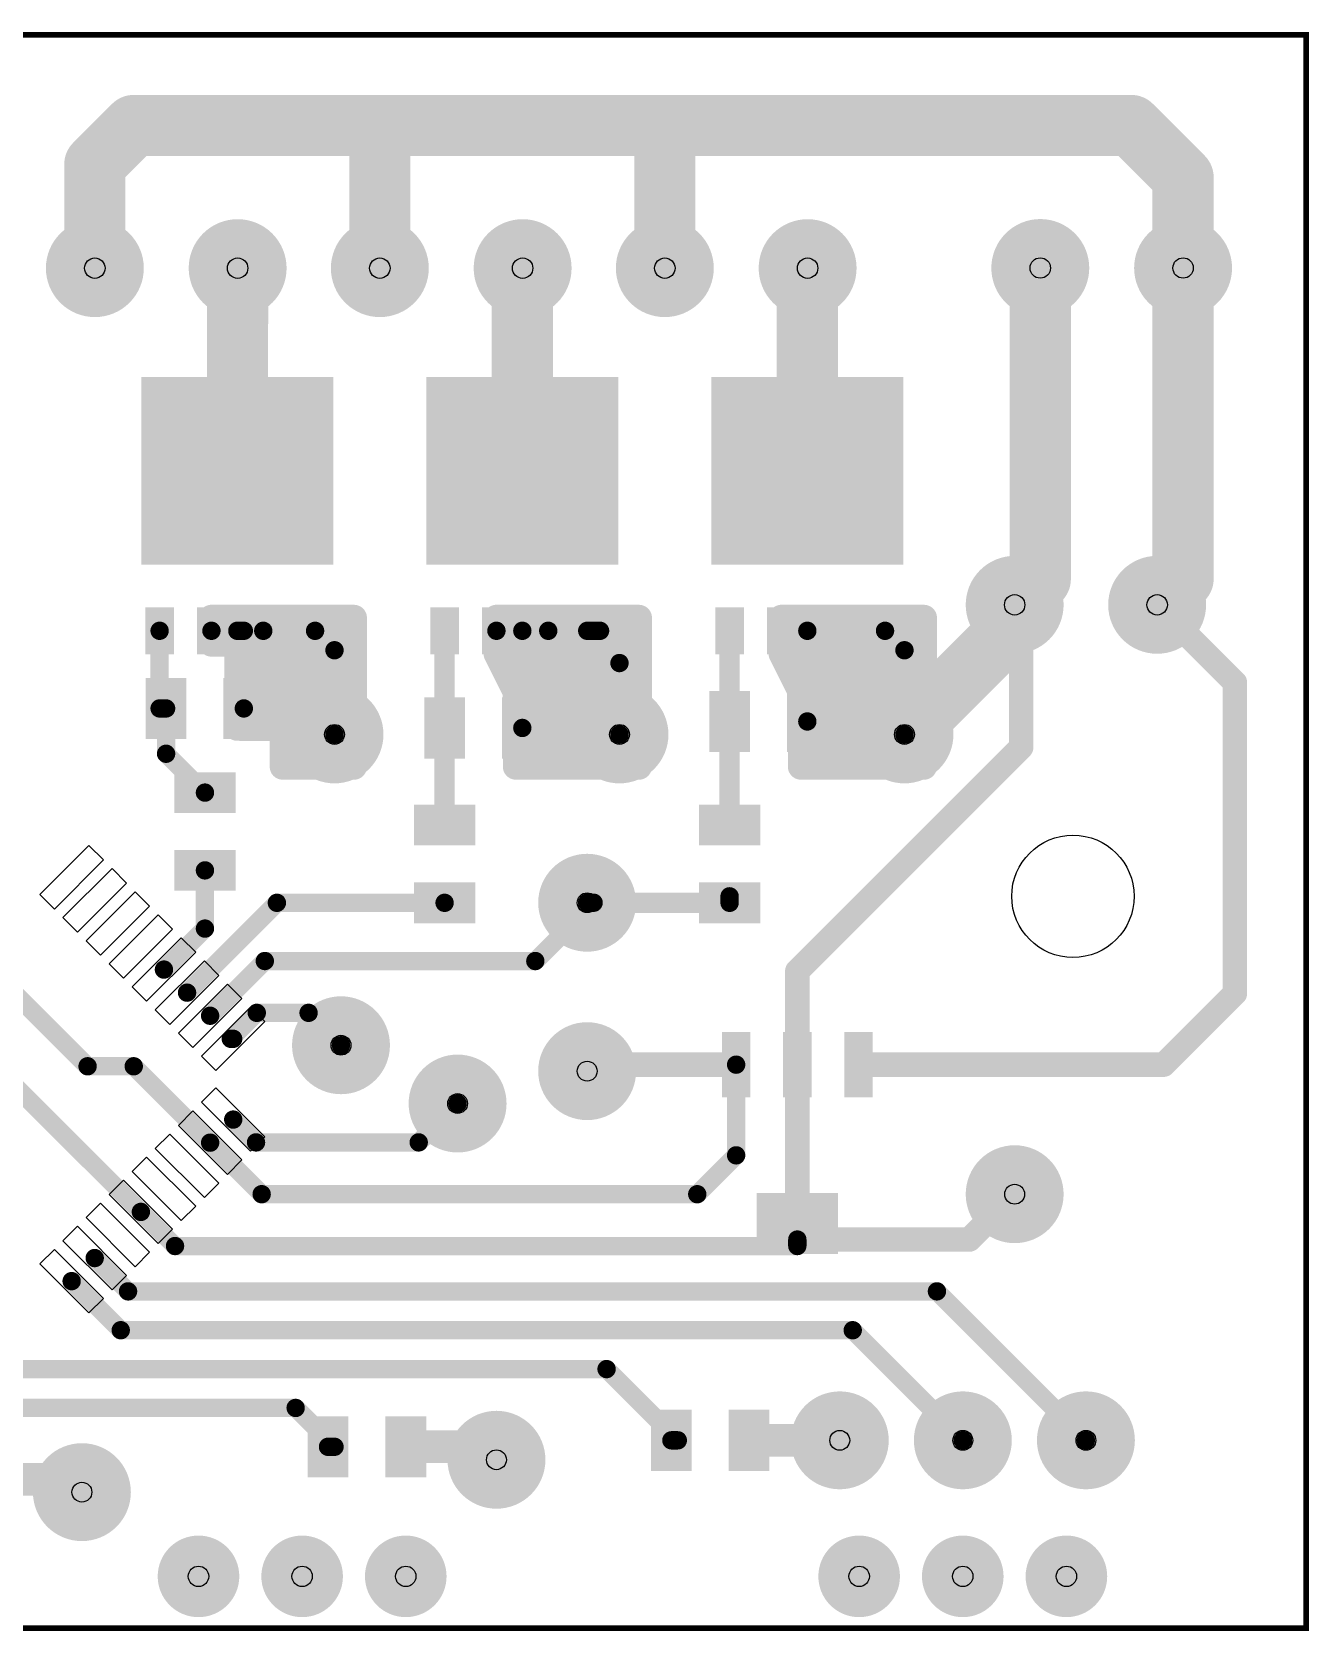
# Model space of a CAD drawing. Extents: x -0.1 to 49.3, y -0.1 to 39.1.
# Drawn here: x 17.99 to 49.29, y -0.07 to 39.13 of the extents above; entities that cross this region are included whole.
import ezdxf

# ---------------------------------------------------------------- set-up
doc = ezdxf.new("R2010")
doc.units = 0
for name, color, linetype in [('Board_Outline', 13, 'CONTINUOUS'), ('Drill_Top', 7, 'CONTINUOUS'), ('Top', 5, 'CONTINUOUS')]:
    doc.layers.add(name, color=color, linetype=linetype)

msp = doc.modelspace()

# ---------------------------------------------------------------- linework, layer by layer
at = {"layer": 'Board_Outline', "linetype": 'CONTINUOUS', "const_width": 0.14}
msp.add_lwpolyline([(49.2177, 39.0566), (49.2177, 0), (0, 0), (0, 39.0566), (49.2177, 39.0566)], dxfattribs=at)
at = {"layer": 'Drill_Top'}
for centre, radius in [((19.5285, 33.3376), 0.25), ((23.0285, 33.3376), 0.25), ((26.5135, 33.3376), 0.25), ((30.0135, 33.3376), 0.25), ((33.4985, 33.3376), 0.25), ((36.9985, 33.3376), 0.25), ((42.7011, 33.341), 0.25), ((46.2011, 33.341), 0.25), ((42.0732, 25.0851), 0.25), ((45.5652, 25.0851), 0.25), ((25.4022, 21.9077), 0.243), ((32.3872, 21.9077), 0.243), ((39.3722, 21.9077), 0.243), ((43.5015, 17.9392), 1.5), ((31.5946, 17.7819), 0.243), ((25.5614, 14.289), 0.243), ((31.5946, 13.6539), 0.243), ((28.4192, 12.8601), 0.243), ((42.0732, 10.6374), 0.243), ((37.7865, 4.6042), 0.243), ((40.803, 4.6042), 0.243), ((43.8196, 4.6042), 0.243), ((29.3718, 4.1279), 0.243), ((19.2108, 3.3341), 0.243), ((22.0688, 1.2701), 0.25), ((24.6088, 1.2701), 0.25), ((27.1488, 1.2701), 0.25), ((38.2613, 1.2701), 0.25), ((40.8013, 1.2701), 0.25), ((43.3413, 1.2701), 0.25)]:
    msp.add_circle(centre, radius, dxfattribs=at)
at = {"layer": 'Top', "linetype": 'CONTINUOUS'}
for points, const_width in [([(19.5285, 35.8814), (20.4809, 36.8339)], 1.5), ([(20.4809, 36.8339), (26.5135, 36.8339)], 1.5), ([(26.5135, 33.3376), (26.5135, 36.8339)], 1.5), ([(26.5135, 36.8339), (33.4985, 36.8339)], 1.5), ([(44.931, 36.8339), (33.4985, 36.8339)], 1.5), ([(33.4985, 36.8339), (33.4985, 33.3376)], 1.5), ([(46.2011, 35.5637), (44.931, 36.8339)], 1.5), ([(19.5285, 33.3376), (19.5285, 35.8814)], 1.5), ([(46.2011, 33.341), (46.2011, 35.5637)], 1.5), ([(23.0209, 28.3684), (23.0285, 33.3376)], 1.5), ([(30.0059, 33.3301), (30.0135, 33.3376)], 1.5), ([(30.0059, 28.3684), (30.0059, 33.3301)], 1.5), ([(36.991, 33.3301), (36.9985, 33.3376)], 1.5), ([(36.991, 28.3684), (36.991, 33.3301)], 1.5), ([(42.7011, 33.341), (42.7011, 25.7131)], 1.5), ([(46.2011, 33.341), (46.2011, 25.7211)], 1.5), ([(42.7011, 25.7131), (42.0732, 25.0851)], 1.5), ([(46.2011, 25.7211), (45.5652, 25.0851)], 1.5), ([(42.0732, 25.0851), (42.0732, 24.6086)], 1.5), ([(22.3849, 24.1325), (22.3861, 24.7687)], 0.635), ([(29.3719, 23.8898), (29.3718, 24.7687)], 0.635), ([(36.3576, 23.8898), (36.3575, 24.7687)], 0.635), ([(42.0732, 24.6086), (39.3722, 21.9077)], 1.5), ([(42.2319, 25.0851), (42.0732, 25.0851)], 0.6), ([(42.2319, 21.5923), (42.2319, 25.0851)], 0.6), ([(45.5652, 25.0851), (47.4712, 23.1791)], 0.6), ([(22.3873, 24.7676), (25.8798, 24.7676)], 0.635), ([(25.8798, 24.7676), (25.879, 21.1151)], 0.635), ([(28.1005, 22.0664), (28.1009, 24.4482)], 0.5), ([(29.373, 24.7676), (32.8655, 24.7676)], 0.635), ([(32.8655, 24.7676), (32.8647, 21.1151)], 0.635), ([(35.0855, 24.4477), (35.086, 24.4482)], 0.5), ([(35.0855, 22.2252), (35.0855, 24.4477)], 0.5), ([(36.3588, 24.7676), (39.8513, 24.7676)], 0.635), ([(36.991, 24.4482), (36.356, 24.4482)], 0.5), ([(37.626, 24.4482), (36.991, 24.4482)], 0.5), ([(38.896, 24.4477), (37.626, 24.4482)], 0.8), ([(39.8513, 24.7676), (39.8505, 21.1151)], 0.635), ([(21.1159, 22.5449), (21.1159, 24.4482)], 0.45), ([(22.7533, 24.1286), (22.3849, 24.1325)], 0.635), ([(25.8149, 24.136), (22.4494, 24.136)], 0.635), ([(23.021, 24.4482), (22.3859, 24.4482)], 0.45), ([(22.8478, 24.0979), (22.7533, 24.1286)], 0.635), ([(22.9281, 24.0395), (22.8478, 24.0979)], 0.635), ([(22.9865, 23.9591), (22.9281, 24.0395)], 0.635), ([(23.6559, 24.4482), (23.021, 24.4482)], 0.45), ([(23.021, 24.4482), (23.021, 24.4482)], 0.45), ([(23.1799, 24.4482), (23.021, 24.4482)], 0.45), ([(23.1799, 22.5449), (23.1799, 24.4482)], 0.45), ([(23.6564, 24.4477), (23.6559, 24.4482)], 0.45), ([(24.9259, 24.4477), (23.6564, 24.4477)], 0.45), ([(25.4022, 23.9714), (24.9259, 24.4477)], 0.45), ([(32.8006, 24.136), (29.4351, 24.136)], 0.635), ([(30.0059, 24.4482), (29.3709, 24.4482)], 0.45), ([(30.6409, 24.4482), (30.0059, 24.4482)], 0.45), ([(30.0059, 24.4482), (30.0059, 24.4482)], 0.45), ([(30.0059, 22.0664), (30.0059, 24.4482)], 0.45), ([(30.6414, 24.4477), (30.6409, 24.4482)], 0.45), ([(31.9109, 24.4477), (30.6414, 24.4477)], 0.45), ([(32.3872, 23.6575), (31.5969, 24.4477)], 0.45), ([(31.5969, 24.4477), (31.9109, 24.4477)], 0.45), ([(39.7863, 24.136), (36.4208, 24.136)], 0.635), ([(36.991, 22.2252), (36.991, 24.4482)], 0.45), ([(39.3722, 23.9714), (38.896, 24.4477)], 0.45), ([(23.0172, 23.8647), (22.9865, 23.9591)], 0.635), ([(23.02, 22.0685), (23.0172, 23.8647)], 0.635), ([(25.4022, 21.9077), (25.4022, 23.9714)], 0.45), ([(29.8146, 23.0044), (29.3719, 23.8898)], 0.635), ([(36.8003, 23.0044), (36.3576, 23.8898)], 0.635), ([(39.3722, 21.9077), (39.3722, 23.9714)], 0.45), ([(25.8149, 23.5043), (23.0844, 23.5043)], 0.635), ([(32.8006, 23.5043), (29.6286, 23.5043)], 0.635), ([(32.3872, 21.9077), (32.3872, 23.6575)], 0.45), ([(39.7863, 23.5043), (36.6143, 23.5043)], 0.635), ([(25.8149, 22.8726), (23.0844, 22.8726)], 0.635), ([(29.8442, 22.9121), (29.8146, 23.0044)], 0.635), ([(29.8472, 21.1159), (29.8442, 22.9121)], 0.635), ([(32.8006, 22.8726), (29.9114, 22.8726)], 0.635), ([(36.8299, 22.9121), (36.8003, 23.0044)], 0.635), ([(36.833, 21.1159), (36.8299, 22.9121)], 0.635), ([(39.7863, 22.8726), (36.8971, 22.8726)], 0.635), ([(47.4712, 23.1791), (47.4712, 15.5591)], 0.6), ([(21.2745, 22.5449), (21.1159, 22.5449)], 0.45), ([(21.2747, 22.5449), (21.2745, 22.5449)], 0.45), ([(21.2747, 21.4338), (21.2747, 22.5449)], 0.45), ([(23.8647, 22.0646), (23.02, 22.0685)], 0.635), ([(25.8149, 22.241), (23.0844, 22.241)], 0.635), ([(23.9591, 22.0339), (23.8647, 22.0646)], 0.635), ([(24.0395, 21.9755), (23.9591, 22.0339)], 0.635), ([(32.8006, 22.241), (29.9114, 22.241)], 0.635), ([(35.086, 22.2247), (35.0855, 22.2252)], 0.5), ([(35.086, 19.6856), (35.086, 22.2247)], 0.5), ([(39.7863, 22.241), (36.8971, 22.241)], 0.635), ([(24.0979, 21.8952), (24.0395, 21.9755)], 0.635), ([(24.1286, 21.8007), (24.0979, 21.8952)], 0.635), ([(24.1315, 21.1159), (24.1286, 21.8007)], 0.635), ([(28.101, 19.6856), (28.1005, 22.0664)], 0.5), ([(22.2273, 20.4812), (21.2747, 21.4338)], 0.45), ([(25.8149, 21.6093), (24.1956, 21.6093)], 0.635), ([(32.8006, 21.6093), (29.9114, 21.6093)], 0.635), ([(36.7462, 16.1065), (42.2319, 21.5923)], 0.6), ([(39.7863, 21.6093), (36.8971, 21.6093)], 0.635), ([(25.879, 21.1151), (24.1315, 21.1159)], 0.635), ([(32.8647, 21.1151), (29.8472, 21.1159)], 0.635), ([(39.8505, 21.1151), (36.833, 21.1159)], 0.635), ([(22.2273, 18.5757), (22.2273, 17.1484)], 0.45), ([(35.086, 17.7801), (31.5946, 17.7819)], 0.5), ([(35.086, 17.7801), (35.086, 17.9392)], 0.45), ([(23.9904, 17.7801), (21.7881, 15.5778)], 0.45), ([(28.101, 17.7801), (23.9904, 17.7801)], 0.45), ([(30.3244, 16.353), (31.7533, 17.7819)], 0.45), ([(31.7533, 17.7819), (31.5946, 17.7819)], 0.45), ([(19.3503, 13.7729), (15.8484, 17.2748)], 0.45), ([(22.2273, 17.1484), (21.2224, 16.1435)], 0.45), ([(22.3538, 15.0121), (23.6946, 16.353)], 0.45), ([(23.6946, 16.353), (30.3244, 16.353)], 0.45), ([(36.7462, 13.8127), (36.7462, 16.1065)], 0.6), ([(47.4712, 15.5591), (45.7248, 13.8127)], 0.6), ([(22.861, 14.4464), (23.4975, 15.0828)], 0.45), ([(23.4975, 15.0828), (24.7676, 15.0828)], 0.45), ([(24.7676, 15.0828), (25.5614, 14.289)], 0.45), ([(20.6567, 10.2038), (16.064, 14.7964)], 0.45), ([(22.9194, 14.4464), (22.861, 14.4464)], 0.45), ([(31.7533, 13.8127), (31.5946, 13.6539)], 0.6), ([(35.2462, 13.8127), (31.7533, 13.8127)], 0.6), ([(36.7462, 13.8127), (36.7462, 13.8127)], 0.6), ([(36.7462, 9.526), (36.7462, 13.8127)], 0.6), ([(45.7248, 13.8127), (38.2462, 13.8127)], 0.6), ([(20.4817, 13.7729), (19.3503, 13.7729)], 0.45), ([(22.3538, 11.9008), (20.4817, 13.7729)], 0.45), ([(35.2462, 13.8127), (35.2462, 11.59)], 0.45), ([(27.4666, 11.9075), (28.4192, 12.8601)], 0.45), ([(22.9195, 12.4665), (23.4785, 11.9075)], 0.45), ([(23.6172, 10.6374), (22.3538, 11.9008)], 0.45), ([(23.4785, 11.9075), (27.4666, 11.9075)], 0.45), ([(35.2462, 11.59), (34.2936, 10.6374)], 0.45), ([(34.2936, 10.6374), (23.6172, 10.6374)], 0.45), ([(42.0732, 10.6374), (40.9618, 9.526)], 0.6), ([(42.0732, 10.6374), (42.0732, 10.6374)], 0.6), ([(21.4933, 9.3672), (20.6567, 10.2038)], 0.45), ([(40.9618, 9.526), (36.7462, 9.526)], 0.6), ([(36.7462, 9.3672), (21.4933, 9.3672)], 0.45), ([(36.7462, 9.526), (36.7462, 9.3672)], 0.45), ([(19.5253, 9.0724), (20.3419, 8.2559)], 0.45), ([(18.9596, 8.5067), (20.1631, 7.3033)], 0.45), ([(20.3419, 8.2559), (40.168, 8.2559)], 0.45), ([(40.168, 8.2559), (43.8196, 4.6042)], 0.45), ([(20.1631, 7.3033), (38.104, 7.3033)], 0.45), ([(38.104, 7.3033), (40.803, 4.6042)], 0.45), ([(17.4643, 6.3507), (32.0709, 6.3507)], 0.45), ([(32.0709, 6.3507), (33.8173, 4.6042)], 0.45), ([(16.6705, 5.3981), (24.4501, 5.3981)], 0.45), ([(24.4501, 5.3981), (25.4027, 4.4455)], 0.45), ([(27.1491, 4.4455), (29.0543, 4.4455)], 0.8), ([(29.0543, 4.4455), (29.3718, 4.1279)], 0.8), ([(33.8173, 4.6042), (33.6583, 4.6042)], 0.45), ([(35.5637, 4.6042), (37.7865, 4.6042)], 0.8), ([(25.4027, 4.4455), (25.2436, 4.4455)], 0.45), ([(17.4643, 3.6516), (18.8932, 3.6516)], 0.8), ([(18.8932, 3.6516), (19.2108, 3.3341)], 0.8)]:
    msp.add_lwpolyline(points, dxfattribs=dict(at, const_width=const_width))
for points, const_width in [([(20.8559, 36.8339, 1), (20.1059, 36.8339, 1), (20.8559, 36.8339, 1)], 0.75), ([(20.8559, 36.8339, 1), (20.1059, 36.8339, 1), (20.8559, 36.8339, 1)], 0.75), ([(26.8885, 36.8339, 1), (26.1385, 36.8339, 1), (26.8885, 36.8339, 1)], 0.75), ([(26.8885, 36.8339, 1), (26.1385, 36.8339, 1), (26.8885, 36.8339, 1)], 0.75), ([(26.8885, 36.8339, 1), (26.1385, 36.8339, 1), (26.8885, 36.8339, 1)], 0.75), ([(33.8735, 36.8339, 1), (33.1235, 36.8339, 1), (33.8735, 36.8339, 1)], 0.75), ([(33.8735, 36.8339, 1), (33.1235, 36.8339, 1), (33.8735, 36.8339, 1)], 0.75), ([(33.8735, 36.8339, 1), (33.1235, 36.8339, 1), (33.8735, 36.8339, 1)], 0.75), ([(45.306, 36.8339, 1), (44.556, 36.8339, 1), (45.306, 36.8339, 1)], 0.75), ([(45.306, 36.8339, 1), (44.556, 36.8339, 1), (45.306, 36.8339, 1)], 0.75), ([(19.9035, 35.8814, 1), (19.1535, 35.8814, 1), (19.9035, 35.8814, 1)], 0.75), ([(19.9035, 35.8814, 1), (19.1535, 35.8814, 1), (19.9035, 35.8814, 1)], 0.75), ([(46.5761, 35.5637, 1), (45.8261, 35.5637, 1), (46.5761, 35.5637, 1)], 0.75), ([(46.5761, 35.5637, 1), (45.8261, 35.5637, 1), (46.5761, 35.5637, 1)], 0.75), ([(18.9285, 33.3376, 1), (20.1285, 33.3376, 1), (18.9285, 33.3376, 1)], 1.2), ([(22.4285, 33.3376, 1), (23.6285, 33.3376, 1), (22.4285, 33.3376, 1)], 1.2), ([(25.9135, 33.3376, 1), (27.1135, 33.3376, 1), (25.9135, 33.3376, 1)], 1.2), ([(29.4135, 33.3376, 1), (30.6135, 33.3376, 1), (29.4135, 33.3376, 1)], 1.2), ([(32.8985, 33.3376, 1), (34.0985, 33.3376, 1), (32.8985, 33.3376, 1)], 1.2), ([(36.3985, 33.3376, 1), (37.5985, 33.3376, 1), (36.3985, 33.3376, 1)], 1.2), ([(42.1011, 33.341, 1), (43.3011, 33.341, 1), (42.1011, 33.341, 1)], 1.2), ([(45.6011, 33.341, 1), (46.8011, 33.341, 1), (45.6011, 33.341, 1)], 1.2), ([(19.9035, 33.3376, 1), (19.1535, 33.3376, 1), (19.9035, 33.3376, 1)], 0.75), ([(23.4035, 33.3376, 1), (22.6535, 33.3376, 1), (23.4035, 33.3376, 1)], 0.75), ([(26.8885, 33.3376, 1), (26.1385, 33.3376, 1), (26.8885, 33.3376, 1)], 0.75), ([(30.3809, 33.3301, 1), (29.6309, 33.3301, 1), (30.3809, 33.3301, 1)], 0.75), ([(30.3809, 33.3301, 1), (29.6309, 33.3301, 1), (30.3809, 33.3301, 1)], 0.75), ([(30.3885, 33.3376, 1), (29.6385, 33.3376, 1), (30.3885, 33.3376, 1)], 0.75), ([(33.8735, 33.3376, 1), (33.1235, 33.3376, 1), (33.8735, 33.3376, 1)], 0.75), ([(37.366, 33.3301, 1), (36.616, 33.3301, 1), (37.366, 33.3301, 1)], 0.75), ([(37.366, 33.3301, 1), (36.616, 33.3301, 1), (37.366, 33.3301, 1)], 0.75), ([(37.3735, 33.3376, 1), (36.6235, 33.3376, 1), (37.3735, 33.3376, 1)], 0.75), ([(43.0761, 33.341, 1), (42.3261, 33.341, 1), (43.0761, 33.341, 1)], 0.75), ([(46.5761, 33.341, 1), (45.8261, 33.341, 1), (46.5761, 33.341, 1)], 0.75), ([(46.5761, 33.341, 1), (45.8261, 33.341, 1), (46.5761, 33.341, 1)], 0.75), ([(23.3959, 28.3684, 1), (22.6459, 28.3684, 1), (23.3959, 28.3684, 1)], 0.75), ([(30.3809, 28.3684, 1), (29.6309, 28.3684, 1), (30.3809, 28.3684, 1)], 0.75), ([(37.366, 28.3684, 1), (36.616, 28.3684, 1), (37.366, 28.3684, 1)], 0.75), ([(41.4732, 25.0851, 1), (42.6732, 25.0851, 1), (41.4732, 25.0851, 1)], 1.2), ([(43.0761, 25.7131, 1), (42.3261, 25.7131, 1), (43.0761, 25.7131, 1)], 0.75), ([(43.0761, 25.7131, 1), (42.3261, 25.7131, 1), (43.0761, 25.7131, 1)], 0.75), ([(44.9652, 25.0851, 1), (46.1652, 25.0851, 1), (44.9652, 25.0851, 1)], 1.2), ([(46.5761, 25.7211, 1), (45.8261, 25.7211, 1), (46.5761, 25.7211, 1)], 0.75), ([(46.5761, 25.7211, 1), (45.8261, 25.7211, 1), (46.5761, 25.7211, 1)], 0.75), ([(42.4482, 25.0851, 1), (41.6982, 25.0851, 1), (42.4482, 25.0851, 1)], 0.75), ([(42.4482, 25.0851, 1), (41.6982, 25.0851, 1), (42.4482, 25.0851, 1)], 0.75), ([(45.9402, 25.0851, 1), (45.1902, 25.0851, 1), (45.9402, 25.0851, 1)], 0.75), ([(22.5448, 24.7687, 1), (22.2273, 24.7687, 1), (22.5448, 24.7687, 1)], 0.3175), ([(29.5306, 24.7687, 1), (29.213, 24.7687, 1), (29.5306, 24.7687, 1)], 0.3175), ([(36.5163, 24.7687, 1), (36.1988, 24.7687, 1), (36.5163, 24.7687, 1)], 0.3175), ([(42.4482, 24.6086, 1), (41.6982, 24.6086, 1), (42.4482, 24.6086, 1)], 0.75), ([(42.4482, 24.6086, 1), (41.6982, 24.6086, 1), (42.4482, 24.6086, 1)], 0.75), ([(42.2232, 25.0851, 1), (41.9232, 25.0851, 1), (42.2232, 25.0851, 1)], 0.3), ([(42.3819, 25.0851, 1), (42.0819, 25.0851, 1), (42.3819, 25.0851, 1)], 0.3), ([(42.3819, 25.0851, 1), (42.0819, 25.0851, 1), (42.3819, 25.0851, 1)], 0.3), ([(45.7152, 25.0851, 1), (45.4152, 25.0851, 1), (45.7152, 25.0851, 1)], 0.3), ([(22.5461, 24.7676, 1), (22.2286, 24.7676, 1), (22.5461, 24.7676, 1)], 0.3175), ([(26.0386, 24.7676, 1), (25.721, 24.7676, 1), (26.0386, 24.7676, 1)], 0.3175), ([(26.0386, 24.7676, 1), (25.721, 24.7676, 1), (26.0386, 24.7676, 1)], 0.3175), ([(28.2259, 24.4482, 1), (27.9759, 24.4482, 1), (28.2259, 24.4482, 1)], 0.25), ([(29.5318, 24.7676, 1), (29.2143, 24.7676, 1), (29.5318, 24.7676, 1)], 0.3175), ([(33.0243, 24.7676, 1), (32.7068, 24.7676, 1), (33.0243, 24.7676, 1)], 0.3175), ([(33.0243, 24.7676, 1), (32.7068, 24.7676, 1), (33.0243, 24.7676, 1)], 0.3175), ([(35.2105, 24.4477, 1), (34.9605, 24.4477, 1), (35.2105, 24.4477, 1)], 0.25), ([(35.2105, 24.4477, 1), (34.9605, 24.4477, 1), (35.2105, 24.4477, 1)], 0.25), ([(36.5175, 24.7676, 1), (36.2, 24.7676, 1), (36.5175, 24.7676, 1)], 0.3175), ([(36.481, 24.4482, 1), (36.231, 24.4482, 1), (36.481, 24.4482, 1)], 0.25), ([(37.116, 24.4482, 1), (36.866, 24.4482, 1), (37.116, 24.4482, 1)], 0.25), ([(37.116, 24.4482, 1), (36.866, 24.4482, 1), (37.116, 24.4482, 1)], 0.25), ([(37.826, 24.4482, 1), (37.426, 24.4482, 1), (37.826, 24.4482, 1)], 0.4), ([(37.751, 24.4482, 1), (37.501, 24.4482, 1), (37.751, 24.4482, 1)], 0.25), ([(39.096, 24.4477, 1), (38.696, 24.4477, 1), (39.096, 24.4477, 1)], 0.4), ([(40.01, 24.7676, 1), (39.6925, 24.7676, 1), (40.01, 24.7676, 1)], 0.3175), ([(40.01, 24.7676, 1), (39.6925, 24.7676, 1), (40.01, 24.7676, 1)], 0.3175), ([(21.2284, 24.4482, 1), (21.0034, 24.4482, 1), (21.2284, 24.4482, 1)], 0.225), ([(22.5437, 24.1325, 1), (22.2262, 24.1325, 1), (22.5437, 24.1325, 1)], 0.3175), ([(22.5437, 24.1325, 1), (22.2262, 24.1325, 1), (22.5437, 24.1325, 1)], 0.3175), ([(22.4984, 24.4482, 1), (22.2734, 24.4482, 1), (22.4984, 24.4482, 1)], 0.225), ([(22.912, 24.1286, 1), (22.5945, 24.1286, 1), (22.912, 24.1286, 1)], 0.3175), ([(22.912, 24.1286, 1), (22.5945, 24.1286, 1), (22.912, 24.1286, 1)], 0.3175), ([(23.0065, 24.0979, 1), (22.689, 24.0979, 1), (23.0065, 24.0979, 1)], 0.3175), ([(23.0065, 24.0979, 1), (22.689, 24.0979, 1), (23.0065, 24.0979, 1)], 0.3175), ([(23.0869, 24.0395, 1), (22.7694, 24.0395, 1), (23.0869, 24.0395, 1)], 0.3175), ([(23.0869, 24.0395, 1), (22.7694, 24.0395, 1), (23.0869, 24.0395, 1)], 0.3175), ([(23.1335, 24.4482, 1), (22.9085, 24.4482, 1), (23.1335, 24.4482, 1)], 0.225), ([(23.1335, 24.4482, 1), (22.9085, 24.4482, 1), (23.1335, 24.4482, 1)], 0.225), ([(23.1335, 24.4482, 1), (22.9085, 24.4482, 1), (23.1335, 24.4482, 1)], 0.225), ([(23.1335, 24.4482, 1), (22.9085, 24.4482, 1), (23.1335, 24.4482, 1)], 0.225), ([(23.2924, 24.4482, 1), (23.0674, 24.4482, 1), (23.2924, 24.4482, 1)], 0.225), ([(23.2924, 24.4482, 1), (23.0674, 24.4482, 1), (23.2924, 24.4482, 1)], 0.225), ([(23.7684, 24.4482, 1), (23.5434, 24.4482, 1), (23.7684, 24.4482, 1)], 0.225), ([(23.7689, 24.4477, 1), (23.5439, 24.4477, 1), (23.7689, 24.4477, 1)], 0.225), ([(23.7689, 24.4477, 1), (23.5439, 24.4477, 1), (23.7689, 24.4477, 1)], 0.225), ([(25.0384, 24.4477, 1), (24.8134, 24.4477, 1), (25.0384, 24.4477, 1)], 0.225), ([(25.0384, 24.4477, 1), (24.8134, 24.4477, 1), (25.0384, 24.4477, 1)], 0.225), ([(29.4834, 24.4482, 1), (29.2584, 24.4482, 1), (29.4834, 24.4482, 1)], 0.225), ([(30.1184, 24.4482, 1), (29.8934, 24.4482, 1), (30.1184, 24.4482, 1)], 0.225), ([(30.1184, 24.4482, 1), (29.8934, 24.4482, 1), (30.1184, 24.4482, 1)], 0.225), ([(30.1184, 24.4482, 1), (29.8934, 24.4482, 1), (30.1184, 24.4482, 1)], 0.225), ([(30.1184, 24.4482, 1), (29.8934, 24.4482, 1), (30.1184, 24.4482, 1)], 0.225), ([(30.7534, 24.4482, 1), (30.5284, 24.4482, 1), (30.7534, 24.4482, 1)], 0.225), ([(30.7539, 24.4477, 1), (30.5289, 24.4477, 1), (30.7539, 24.4477, 1)], 0.225), ([(30.7539, 24.4477, 1), (30.5289, 24.4477, 1), (30.7539, 24.4477, 1)], 0.225), ([(31.7094, 24.4477, 1), (31.4844, 24.4477, 1), (31.7094, 24.4477, 1)], 0.225), ([(31.7094, 24.4477, 1), (31.4844, 24.4477, 1), (31.7094, 24.4477, 1)], 0.225), ([(32.0234, 24.4477, 1), (31.7984, 24.4477, 1), (32.0234, 24.4477, 1)], 0.225), ([(32.0234, 24.4477, 1), (31.7984, 24.4477, 1), (32.0234, 24.4477, 1)], 0.225), ([(37.1035, 24.4482, 1), (36.8785, 24.4482, 1), (37.1035, 24.4482, 1)], 0.225), ([(39.0085, 24.4477, 1), (38.7835, 24.4477, 1), (39.0085, 24.4477, 1)], 0.225), ([(23.1453, 23.9591, 1), (22.8278, 23.9591, 1), (23.1453, 23.9591, 1)], 0.3175), ([(23.1453, 23.9591, 1), (22.8278, 23.9591, 1), (23.1453, 23.9591, 1)], 0.3175), ([(23.176, 23.8647, 1), (22.8585, 23.8647, 1), (23.176, 23.8647, 1)], 0.3175), ([(23.176, 23.8647, 1), (22.8585, 23.8647, 1), (23.176, 23.8647, 1)], 0.3175), ([(25.5147, 23.9714, 1), (25.2897, 23.9714, 1), (25.5147, 23.9714, 1)], 0.225), ([(25.5147, 23.9714, 1), (25.2897, 23.9714, 1), (25.5147, 23.9714, 1)], 0.225), ([(29.5306, 23.8898, 1), (29.2132, 23.8898, 1), (29.5306, 23.8898, 1)], 0.3175), ([(29.5306, 23.8898, 1), (29.2132, 23.8898, 1), (29.5306, 23.8898, 1)], 0.3175), ([(36.5164, 23.8898, 1), (36.1989, 23.8898, 1), (36.5164, 23.8898, 1)], 0.3175), ([(36.5164, 23.8898, 1), (36.1989, 23.8898, 1), (36.5164, 23.8898, 1)], 0.3175), ([(39.4847, 23.9714, 1), (39.2597, 23.9714, 1), (39.4847, 23.9714, 1)], 0.225), ([(39.4847, 23.9714, 1), (39.2597, 23.9714, 1), (39.4847, 23.9714, 1)], 0.225), ([(32.4997, 23.6575, 1), (32.2747, 23.6575, 1), (32.4997, 23.6575, 1)], 0.225), ([(32.4997, 23.6575, 1), (32.2747, 23.6575, 1), (32.4997, 23.6575, 1)], 0.225), ([(29.9733, 23.0044, 1), (29.6558, 23.0044, 1), (29.9733, 23.0044, 1)], 0.3175), ([(29.9733, 23.0044, 1), (29.6558, 23.0044, 1), (29.9733, 23.0044, 1)], 0.3175), ([(30.003, 22.9121, 1), (29.6855, 22.9121, 1), (30.003, 22.9121, 1)], 0.3175), ([(30.003, 22.9121, 1), (29.6855, 22.9121, 1), (30.003, 22.9121, 1)], 0.3175), ([(36.9591, 23.0044, 1), (36.6415, 23.0044, 1), (36.9591, 23.0044, 1)], 0.3175), ([(36.9591, 23.0044, 1), (36.6415, 23.0044, 1), (36.9591, 23.0044, 1)], 0.3175), ([(36.9887, 22.9121, 1), (36.6712, 22.9121, 1), (36.9887, 22.9121, 1)], 0.3175), ([(36.9887, 22.9121, 1), (36.6712, 22.9121, 1), (36.9887, 22.9121, 1)], 0.3175), ([(47.6212, 23.1791, 1), (47.3212, 23.1791, 1), (47.6212, 23.1791, 1)], 0.3), ([(47.6212, 23.1791, 1), (47.3212, 23.1791, 1), (47.6212, 23.1791, 1)], 0.3), ([(21.2284, 22.5449, 1), (21.0034, 22.5449, 1), (21.2284, 22.5449, 1)], 0.225), ([(21.2284, 22.5449, 1), (21.0034, 22.5449, 1), (21.2284, 22.5449, 1)], 0.225), ([(21.387, 22.5449, 1), (21.162, 22.5449, 1), (21.387, 22.5449, 1)], 0.225), ([(21.3872, 22.5449, 1), (21.1622, 22.5449, 1), (21.3872, 22.5449, 1)], 0.225), ([(21.3872, 22.5449, 1), (21.1622, 22.5449, 1), (21.3872, 22.5449, 1)], 0.225), ([(23.2924, 22.5449, 1), (23.0674, 22.5449, 1), (23.2924, 22.5449, 1)], 0.225), ([(24.8022, 21.9077, 1), (26.0022, 21.9077, 1), (24.8022, 21.9077, 1)], 1.2), ([(31.7872, 21.9077, 1), (32.9872, 21.9077, 1), (31.7872, 21.9077, 1)], 1.2), ([(38.7722, 21.9077, 1), (39.9722, 21.9077, 1), (38.7722, 21.9077, 1)], 1.2), ([(23.1788, 22.0685, 1), (22.8613, 22.0685, 1), (23.1788, 22.0685, 1)], 0.3175), ([(23.1788, 22.0685, 1), (22.8613, 22.0685, 1), (23.1788, 22.0685, 1)], 0.3175), ([(24.0234, 22.0646, 1), (23.7059, 22.0646, 1), (24.0234, 22.0646, 1)], 0.3175), ([(24.0234, 22.0646, 1), (23.7059, 22.0646, 1), (24.0234, 22.0646, 1)], 0.3175), ([(24.1179, 22.0339, 1), (23.8004, 22.0339, 1), (24.1179, 22.0339, 1)], 0.3175), ([(24.1179, 22.0339, 1), (23.8004, 22.0339, 1), (24.1179, 22.0339, 1)], 0.3175), ([(35.2105, 22.2252, 1), (34.9605, 22.2252, 1), (35.2105, 22.2252, 1)], 0.25), ([(35.211, 22.2247, 1), (34.961, 22.2247, 1), (35.211, 22.2247, 1)], 0.25), ([(35.211, 22.2247, 1), (34.961, 22.2247, 1), (35.211, 22.2247, 1)], 0.25), ([(37.1035, 22.2252, 1), (36.8785, 22.2252, 1), (37.1035, 22.2252, 1)], 0.225), ([(39.7472, 21.9077, 1), (38.9972, 21.9077, 1), (39.7472, 21.9077, 1)], 0.75), ([(24.1982, 21.9755, 1), (23.8808, 21.9755, 1), (24.1982, 21.9755, 1)], 0.3175), ([(24.1982, 21.9755, 1), (23.8808, 21.9755, 1), (24.1982, 21.9755, 1)], 0.3175), ([(24.2567, 21.8952, 1), (23.9392, 21.8952, 1), (24.2567, 21.8952, 1)], 0.3175), ([(24.2567, 21.8952, 1), (23.9392, 21.8952, 1), (24.2567, 21.8952, 1)], 0.3175), ([(24.2873, 21.8007, 1), (23.9698, 21.8007, 1), (24.2873, 21.8007, 1)], 0.3175), ([(24.2873, 21.8007, 1), (23.9698, 21.8007, 1), (24.2873, 21.8007, 1)], 0.3175), ([(25.5147, 21.9077, 1), (25.2897, 21.9077, 1), (25.5147, 21.9077, 1)], 0.225), ([(28.2255, 22.0664, 1), (27.9755, 22.0664, 1), (28.2255, 22.0664, 1)], 0.25), ([(28.2255, 22.0664, 1), (27.9755, 22.0664, 1), (28.2255, 22.0664, 1)], 0.25), ([(30.1184, 22.0664, 1), (29.8934, 22.0664, 1), (30.1184, 22.0664, 1)], 0.225), ([(32.4997, 21.9077, 1), (32.2747, 21.9077, 1), (32.4997, 21.9077, 1)], 0.225), ([(39.4847, 21.9077, 1), (39.2597, 21.9077, 1), (39.4847, 21.9077, 1)], 0.225), ([(21.3872, 21.4338, 1), (21.1622, 21.4338, 1), (21.3872, 21.4338, 1)], 0.225), ([(21.3872, 21.4338, 1), (21.1622, 21.4338, 1), (21.3872, 21.4338, 1)], 0.225), ([(42.3819, 21.5923, 1), (42.0819, 21.5923, 1), (42.3819, 21.5923, 1)], 0.3), ([(42.3819, 21.5923, 1), (42.0819, 21.5923, 1), (42.3819, 21.5923, 1)], 0.3), ([(24.2903, 21.1159, 1), (23.9728, 21.1159, 1), (24.2903, 21.1159, 1)], 0.3175), ([(24.2903, 21.1159, 1), (23.9728, 21.1159, 1), (24.2903, 21.1159, 1)], 0.3175), ([(26.0378, 21.1151, 1), (25.7202, 21.1151, 1), (26.0378, 21.1151, 1)], 0.3175), ([(26.0378, 21.1151, 1), (25.7202, 21.1151, 1), (26.0378, 21.1151, 1)], 0.3175), ([(30.006, 21.1159, 1), (29.6885, 21.1159, 1), (30.006, 21.1159, 1)], 0.3175), ([(30.006, 21.1159, 1), (29.6885, 21.1159, 1), (30.006, 21.1159, 1)], 0.3175), ([(33.0235, 21.1151, 1), (32.706, 21.1151, 1), (33.0235, 21.1151, 1)], 0.3175), ([(33.0235, 21.1151, 1), (32.706, 21.1151, 1), (33.0235, 21.1151, 1)], 0.3175), ([(36.9917, 21.1159, 1), (36.6742, 21.1159, 1), (36.9917, 21.1159, 1)], 0.3175), ([(36.9917, 21.1159, 1), (36.6742, 21.1159, 1), (36.9917, 21.1159, 1)], 0.3175), ([(40.0092, 21.1151, 1), (39.6917, 21.1151, 1), (40.0092, 21.1151, 1)], 0.3175), ([(40.0092, 21.1151, 1), (39.6917, 21.1151, 1), (40.0092, 21.1151, 1)], 0.3175), ([(22.3398, 20.4812, 1), (22.1148, 20.4812, 1), (22.3398, 20.4812, 1)], 0.225), ([(28.226, 19.6856, 1), (27.976, 19.6856, 1), (28.226, 19.6856, 1)], 0.25), ([(35.211, 19.6856, 1), (34.961, 19.6856, 1), (35.211, 19.6856, 1)], 0.25), ([(30.9946, 17.7819, 1), (32.1946, 17.7819, 1), (30.9946, 17.7819, 1)], 1.2), ([(22.3398, 18.5757, 1), (22.1148, 18.5757, 1), (22.3398, 18.5757, 1)], 0.225), ([(31.7196, 17.7819, 1), (31.4696, 17.7819, 1), (31.7196, 17.7819, 1)], 0.25), ([(35.1985, 17.9392, 1), (34.9735, 17.9392, 1), (35.1985, 17.9392, 1)], 0.225), ([(24.1029, 17.7801, 1), (23.8779, 17.7801, 1), (24.1029, 17.7801, 1)], 0.225), ([(24.1029, 17.7801, 1), (23.8779, 17.7801, 1), (24.1029, 17.7801, 1)], 0.225), ([(28.2135, 17.7801, 1), (27.9885, 17.7801, 1), (28.2135, 17.7801, 1)], 0.225), ([(31.7071, 17.7819, 1), (31.4821, 17.7819, 1), (31.7071, 17.7819, 1)], 0.225), ([(31.8658, 17.7819, 1), (31.6408, 17.7819, 1), (31.8658, 17.7819, 1)], 0.225), ([(31.8658, 17.7819, 1), (31.6408, 17.7819, 1), (31.8658, 17.7819, 1)], 0.225), ([(35.211, 17.7801, 1), (34.961, 17.7801, 1), (35.211, 17.7801, 1)], 0.25), ([(35.1985, 17.7801, 1), (34.9735, 17.7801, 1), (35.1985, 17.7801, 1)], 0.225), ([(22.3398, 17.1484, 1), (22.1148, 17.1484, 1), (22.3398, 17.1484, 1)], 0.225), ([(22.3398, 17.1484, 1), (22.1148, 17.1484, 1), (22.3398, 17.1484, 1)], 0.225), ([(23.8071, 16.353, 1), (23.5821, 16.353, 1), (23.8071, 16.353, 1)], 0.225), ([(23.8071, 16.353, 1), (23.5821, 16.353, 1), (23.8071, 16.353, 1)], 0.225), ([(30.4369, 16.353, 1), (30.2119, 16.353, 1), (30.4369, 16.353, 1)], 0.225), ([(30.4369, 16.353, 1), (30.2119, 16.353, 1), (30.4369, 16.353, 1)], 0.225), ([(21.3349, 16.1435, 1), (21.1099, 16.1435, 1), (21.3349, 16.1435, 1)], 0.225), ([(36.8962, 16.1065, 1), (36.5962, 16.1065, 1), (36.8962, 16.1065, 1)], 0.3), ([(36.8962, 16.1065, 1), (36.5962, 16.1065, 1), (36.8962, 16.1065, 1)], 0.3), ([(21.9006, 15.5778, 1), (21.6756, 15.5778, 1), (21.9006, 15.5778, 1)], 0.225), ([(47.6212, 15.5591, 1), (47.3212, 15.5591, 1), (47.6212, 15.5591, 1)], 0.3), ([(47.6212, 15.5591, 1), (47.3212, 15.5591, 1), (47.6212, 15.5591, 1)], 0.3), ([(23.61, 15.0828, 1), (23.385, 15.0828, 1), (23.61, 15.0828, 1)], 0.225), ([(23.61, 15.0828, 1), (23.385, 15.0828, 1), (23.61, 15.0828, 1)], 0.225), ([(24.9614, 14.289, 1), (26.1614, 14.289, 1), (24.9614, 14.289, 1)], 1.2), ([(24.8801, 15.0828, 1), (24.6551, 15.0828, 1), (24.8801, 15.0828, 1)], 0.225), ([(24.8801, 15.0828, 1), (24.6551, 15.0828, 1), (24.8801, 15.0828, 1)], 0.225), ([(22.4663, 15.0121, 1), (22.2413, 15.0121, 1), (22.4663, 15.0121, 1)], 0.225), ([(22.9735, 14.4464, 1), (22.7485, 14.4464, 1), (22.9735, 14.4464, 1)], 0.225), ([(22.9735, 14.4464, 1), (22.7485, 14.4464, 1), (22.9735, 14.4464, 1)], 0.225), ([(23.0319, 14.4464, 1), (22.8069, 14.4464, 1), (23.0319, 14.4464, 1)], 0.225), ([(25.6739, 14.289, 1), (25.4489, 14.289, 1), (25.6739, 14.289, 1)], 0.225), ([(30.9946, 13.6539, 1), (32.1946, 13.6539, 1), (30.9946, 13.6539, 1)], 1.2), ([(31.9033, 13.8127, 1), (31.6033, 13.8127, 1), (31.9033, 13.8127, 1)], 0.3), ([(31.9033, 13.8127, 1), (31.6033, 13.8127, 1), (31.9033, 13.8127, 1)], 0.3), ([(35.3962, 13.8127, 1), (35.0962, 13.8127, 1), (35.3962, 13.8127, 1)], 0.3), ([(36.8962, 13.8127, 1), (36.5962, 13.8127, 1), (36.8962, 13.8127, 1)], 0.3), ([(36.8962, 13.8127, 1), (36.5962, 13.8127, 1), (36.8962, 13.8127, 1)], 0.3), ([(36.8962, 13.8127, 1), (36.5962, 13.8127, 1), (36.8962, 13.8127, 1)], 0.3), ([(38.3962, 13.8127, 1), (38.0962, 13.8127, 1), (38.3962, 13.8127, 1)], 0.3), ([(45.8748, 13.8127, 1), (45.5748, 13.8127, 1), (45.8748, 13.8127, 1)], 0.3), ([(45.8748, 13.8127, 1), (45.5748, 13.8127, 1), (45.8748, 13.8127, 1)], 0.3), ([(19.4628, 13.7729, 1), (19.2378, 13.7729, 1), (19.4628, 13.7729, 1)], 0.225), ([(19.4628, 13.7729, 1), (19.2378, 13.7729, 1), (19.4628, 13.7729, 1)], 0.225), ([(20.5942, 13.7729, 1), (20.3692, 13.7729, 1), (20.5942, 13.7729, 1)], 0.225), ([(20.5942, 13.7729, 1), (20.3692, 13.7729, 1), (20.5942, 13.7729, 1)], 0.225), ([(27.8192, 12.8601, 1), (29.0192, 12.8601, 1), (27.8192, 12.8601, 1)], 1.2), ([(31.7446, 13.6539, 1), (31.4446, 13.6539, 1), (31.7446, 13.6539, 1)], 0.3), ([(35.3587, 13.8127, 1), (35.1337, 13.8127, 1), (35.3587, 13.8127, 1)], 0.225), ([(28.5317, 12.8601, 1), (28.3067, 12.8601, 1), (28.5317, 12.8601, 1)], 0.225), ([(23.032, 12.4665, 1), (22.807, 12.4665, 1), (23.032, 12.4665, 1)], 0.225), ([(22.4663, 11.9008, 1), (22.2413, 11.9008, 1), (22.4663, 11.9008, 1)], 0.225), ([(22.4663, 11.9008, 1), (22.2413, 11.9008, 1), (22.4663, 11.9008, 1)], 0.225), ([(23.591, 11.9075, 1), (23.366, 11.9075, 1), (23.591, 11.9075, 1)], 0.225), ([(23.591, 11.9075, 1), (23.366, 11.9075, 1), (23.591, 11.9075, 1)], 0.225), ([(27.5791, 11.9075, 1), (27.3541, 11.9075, 1), (27.5791, 11.9075, 1)], 0.225), ([(27.5791, 11.9075, 1), (27.3541, 11.9075, 1), (27.5791, 11.9075, 1)], 0.225), ([(35.3587, 11.59, 1), (35.1337, 11.59, 1), (35.3587, 11.59, 1)], 0.225), ([(35.3587, 11.59, 1), (35.1337, 11.59, 1), (35.3587, 11.59, 1)], 0.225), ([(41.4732, 10.6374, 1), (42.6732, 10.6374, 1), (41.4732, 10.6374, 1)], 1.2), ([(23.7297, 10.6374, 1), (23.5047, 10.6374, 1), (23.7297, 10.6374, 1)], 0.225), ([(23.7297, 10.6374, 1), (23.5047, 10.6374, 1), (23.7297, 10.6374, 1)], 0.225), ([(34.4061, 10.6374, 1), (34.1811, 10.6374, 1), (34.4061, 10.6374, 1)], 0.225), ([(34.4061, 10.6374, 1), (34.1811, 10.6374, 1), (34.4061, 10.6374, 1)], 0.225), ([(42.2232, 10.6374, 1), (41.9232, 10.6374, 1), (42.2232, 10.6374, 1)], 0.3), ([(42.2232, 10.6374, 1), (41.9232, 10.6374, 1), (42.2232, 10.6374, 1)], 0.3), ([(20.7692, 10.2038, 1), (20.5442, 10.2038, 1), (20.7692, 10.2038, 1)], 0.225), ([(20.7692, 10.2038, 1), (20.5442, 10.2038, 1), (20.7692, 10.2038, 1)], 0.225), ([(36.8962, 9.526, 1), (36.5962, 9.526, 1), (36.8962, 9.526, 1)], 0.3), ([(36.8962, 9.526, 1), (36.5962, 9.526, 1), (36.8962, 9.526, 1)], 0.3), ([(41.1118, 9.526, 1), (40.8118, 9.526, 1), (41.1118, 9.526, 1)], 0.3), ([(41.1118, 9.526, 1), (40.8118, 9.526, 1), (41.1118, 9.526, 1)], 0.3), ([(21.6058, 9.3672, 1), (21.3808, 9.3672, 1), (21.6058, 9.3672, 1)], 0.225), ([(21.6058, 9.3672, 1), (21.3808, 9.3672, 1), (21.6058, 9.3672, 1)], 0.225), ([(36.8587, 9.526, 1), (36.6337, 9.526, 1), (36.8587, 9.526, 1)], 0.225), ([(36.8587, 9.3672, 1), (36.6337, 9.3672, 1), (36.8587, 9.3672, 1)], 0.225), ([(36.8587, 9.3672, 1), (36.6337, 9.3672, 1), (36.8587, 9.3672, 1)], 0.225), ([(19.6378, 9.0724, 1), (19.4128, 9.0724, 1), (19.6378, 9.0724, 1)], 0.225), ([(19.0721, 8.5067, 1), (18.8471, 8.5067, 1), (19.0721, 8.5067, 1)], 0.225), ([(20.4544, 8.2559, 1), (20.2294, 8.2559, 1), (20.4544, 8.2559, 1)], 0.225), ([(20.4544, 8.2559, 1), (20.2294, 8.2559, 1), (20.4544, 8.2559, 1)], 0.225), ([(40.2805, 8.2559, 1), (40.0555, 8.2559, 1), (40.2805, 8.2559, 1)], 0.225), ([(40.2805, 8.2559, 1), (40.0555, 8.2559, 1), (40.2805, 8.2559, 1)], 0.225), ([(20.2756, 7.3033, 1), (20.0506, 7.3033, 1), (20.2756, 7.3033, 1)], 0.225), ([(20.2756, 7.3033, 1), (20.0506, 7.3033, 1), (20.2756, 7.3033, 1)], 0.225), ([(38.2165, 7.3033, 1), (37.9915, 7.3033, 1), (38.2165, 7.3033, 1)], 0.225), ([(38.2165, 7.3033, 1), (37.9915, 7.3033, 1), (38.2165, 7.3033, 1)], 0.225), ([(32.1834, 6.3507, 1), (31.9584, 6.3507, 1), (32.1834, 6.3507, 1)], 0.225), ([(32.1834, 6.3507, 1), (31.9584, 6.3507, 1), (32.1834, 6.3507, 1)], 0.225), ([(24.5626, 5.3981, 1), (24.3376, 5.3981, 1), (24.5626, 5.3981, 1)], 0.225), ([(24.5626, 5.3981, 1), (24.3376, 5.3981, 1), (24.5626, 5.3981, 1)], 0.225), ([(37.1865, 4.6042, 1), (38.3865, 4.6042, 1), (37.1865, 4.6042, 1)], 1.2), ([(40.203, 4.6042, 1), (41.403, 4.6042, 1), (40.203, 4.6042, 1)], 1.2), ([(43.2196, 4.6042, 1), (44.4196, 4.6042, 1), (43.2196, 4.6042, 1)], 1.2), ([(28.7718, 4.1279, 1), (29.9718, 4.1279, 1), (28.7718, 4.1279, 1)], 1.2), ([(27.3491, 4.4455, 1), (26.9491, 4.4455, 1), (27.3491, 4.4455, 1)], 0.4), ([(29.2543, 4.4455, 1), (28.8543, 4.4455, 1), (29.2543, 4.4455, 1)], 0.4), ([(29.2543, 4.4455, 1), (28.8543, 4.4455, 1), (29.2543, 4.4455, 1)], 0.4), ([(33.7708, 4.6042, 1), (33.5458, 4.6042, 1), (33.7708, 4.6042, 1)], 0.225), ([(33.9298, 4.6042, 1), (33.7048, 4.6042, 1), (33.9298, 4.6042, 1)], 0.225), ([(33.9298, 4.6042, 1), (33.7048, 4.6042, 1), (33.9298, 4.6042, 1)], 0.225), ([(35.7637, 4.6042, 1), (35.3637, 4.6042, 1), (35.7637, 4.6042, 1)], 0.4), ([(37.9865, 4.6042, 1), (37.5865, 4.6042, 1), (37.9865, 4.6042, 1)], 0.4), ([(40.9155, 4.6042, 1), (40.6905, 4.6042, 1), (40.9155, 4.6042, 1)], 0.225), ([(43.9321, 4.6042, 1), (43.7071, 4.6042, 1), (43.9321, 4.6042, 1)], 0.225), ([(18.6108, 3.3341, 1), (19.8108, 3.3341, 1), (18.6108, 3.3341, 1)], 1.2), ([(25.3561, 4.4455, 1), (25.1311, 4.4455, 1), (25.3561, 4.4455, 1)], 0.225), ([(25.5152, 4.4455, 1), (25.2902, 4.4455, 1), (25.5152, 4.4455, 1)], 0.225), ([(25.5152, 4.4455, 1), (25.2902, 4.4455, 1), (25.5152, 4.4455, 1)], 0.225), ([(29.5718, 4.1279, 1), (29.1718, 4.1279, 1), (29.5718, 4.1279, 1)], 0.4), ([(19.0932, 3.6516, 1), (18.6932, 3.6516, 1), (19.0932, 3.6516, 1)], 0.4), ([(19.0932, 3.6516, 1), (18.6932, 3.6516, 1), (19.0932, 3.6516, 1)], 0.4), ([(19.4108, 3.3341, 1), (19.0108, 3.3341, 1), (19.4108, 3.3341, 1)], 0.4), ([(21.5688, 1.2701, 1), (22.5688, 1.2701, 1), (21.5688, 1.2701, 1)], 1), ([(24.1088, 1.2701, 1), (25.1088, 1.2701, 1), (24.1088, 1.2701, 1)], 1), ([(26.6488, 1.2701, 1), (27.6488, 1.2701, 1), (26.6488, 1.2701, 1)], 1), ([(37.7613, 1.2701, 1), (38.7613, 1.2701, 1), (37.7613, 1.2701, 1)], 1), ([(40.3013, 1.2701, 1), (41.3013, 1.2701, 1), (40.3013, 1.2701, 1)], 1), ([(42.8413, 1.2701, 1), (43.8413, 1.2701, 1), (42.8413, 1.2701, 1)], 1)]:
    msp.add_lwpolyline(points, format="xyb", dxfattribs=dict(at, const_width=const_width))
for points in [[(19.7375, 18.8305), (19.3839, 19.184), (18.1818, 17.9819), (18.5354, 17.6284), (19.7375, 18.8305)], [(20.3032, 18.2648), (19.9496, 18.6184), (18.7475, 17.4163), (19.1011, 17.0627), (20.3032, 18.2648)], [(20.8689, 17.6991), (20.5153, 18.0527), (19.3132, 16.8506), (19.6668, 16.497), (20.8689, 17.6991)], [(21.4346, 17.1334), (21.081, 17.487), (19.8789, 16.2849), (20.2325, 15.9313), (21.4346, 17.1334)], [(22.0002, 16.5677), (21.6467, 16.9213), (20.4446, 15.7192), (20.7981, 15.3656), (22.0002, 16.5677)], [(22.5659, 16.0021), (22.2124, 16.3556), (21.0103, 15.1535), (21.3638, 14.8), (22.5659, 16.0021)], [(23.1316, 15.4364), (22.778, 15.7899), (21.5759, 14.5878), (21.9295, 14.2343), (23.1316, 15.4364)], [(23.6973, 14.8707), (23.3437, 15.2242), (22.1416, 14.0221), (22.4952, 13.6686), (23.6973, 14.8707)], [(23.3437, 11.6887), (23.6973, 12.0423), (22.4952, 13.2444), (22.1416, 12.8908), (23.3437, 11.6887)], [(22.778, 11.123), (23.1316, 11.4766), (21.9295, 12.6787), (21.5759, 12.3251), (22.778, 11.123)], [(22.2124, 10.5573), (22.5659, 10.9109), (21.3638, 12.113), (21.0103, 11.7594), (22.2124, 10.5573)], [(21.6467, 9.9916), (22.0002, 10.3452), (20.7981, 11.5473), (20.4446, 11.1937), (21.6467, 9.9916)], [(21.081, 9.4259), (21.4346, 9.7795), (20.2325, 10.9816), (19.8789, 10.628), (21.081, 9.4259)], [(20.5153, 8.8603), (20.8689, 9.2138), (19.6668, 10.4159), (19.3132, 10.0624), (20.5153, 8.8603)], [(19.9496, 8.2946), (20.3032, 8.6481), (19.1011, 9.8502), (18.7475, 9.4967), (19.9496, 8.2946)], [(19.3839, 7.7289), (19.7375, 8.0825), (18.5354, 9.2846), (18.1818, 8.931), (19.3839, 7.7289)]]:
    msp.add_lwpolyline(points, dxfattribs=at)
at = {"layer": 'Top'}
for points in [[(25.3709, 30.6684), (20.6709, 30.6684), (25.3709, 26.0684), (20.6709, 26.0684)], [(32.3559, 30.6684), (27.6559, 30.6684), (32.3559, 26.0684), (27.6559, 26.0684)], [(39.341, 30.6684), (34.641, 30.6684), (39.341, 26.0684), (34.641, 26.0684)], [(21.4659, 25.0232), (20.7659, 25.0232), (21.4659, 23.8732), (20.7659, 23.8732)], [(22.7359, 25.0232), (22.0359, 25.0232), (22.7359, 23.8732), (22.0359, 23.8732)], [(24.0059, 25.0232), (23.3059, 25.0232), (24.0059, 23.8732), (23.3059, 23.8732)], [(25.2759, 25.0227), (24.5759, 25.0227), (25.2759, 23.8727), (24.5759, 23.8727)], [(28.4509, 25.0232), (27.7509, 25.0232), (28.4509, 23.8732), (27.7509, 23.8732)], [(29.7209, 25.0232), (29.0209, 25.0232), (29.7209, 23.8732), (29.0209, 23.8732)], [(30.9909, 25.0232), (30.2909, 25.0232), (30.9909, 23.8732), (30.2909, 23.8732)], [(32.2609, 25.0227), (31.5609, 25.0227), (32.2609, 23.8727), (31.5609, 23.8727)], [(35.436, 25.0232), (34.736, 25.0232), (35.436, 23.8732), (34.736, 23.8732)], [(36.706, 25.0232), (36.006, 25.0232), (36.706, 23.8732), (36.006, 23.8732)], [(37.976, 25.0232), (37.276, 25.0232), (37.976, 23.8732), (37.276, 23.8732)], [(39.246, 25.0227), (38.546, 25.0227), (39.246, 23.8727), (38.546, 23.8727)], [(21.7745, 23.2949), (20.7745, 23.2949), (21.7745, 21.7949), (20.7745, 21.7949)], [(23.6799, 23.2949), (22.6799, 23.2949), (23.6799, 21.7949), (22.6799, 21.7949)], [(28.6005, 22.8164), (27.6005, 22.8164), (28.6005, 21.3164), (27.6005, 21.3164)], [(30.5059, 22.8164), (29.5059, 22.8164), (30.5059, 21.3164), (29.5059, 21.3164)], [(35.5855, 22.9752), (34.5855, 22.9752), (35.5855, 21.4752), (34.5855, 21.4752)], [(37.491, 22.9752), (36.491, 22.9752), (37.491, 21.4752), (36.491, 21.4752)], [(22.9773, 20.9812), (21.4773, 20.9812), (22.9773, 19.9812), (21.4773, 19.9812)], [(28.851, 20.1856), (27.351, 20.1856), (28.851, 19.1856), (27.351, 19.1856)], [(35.836, 20.1856), (34.336, 20.1856), (35.836, 19.1856), (34.336, 19.1856)], [(22.9773, 19.0757), (21.4773, 19.0757), (22.9773, 18.0757), (21.4773, 18.0757)], [(28.851, 18.2801), (27.351, 18.2801), (28.851, 17.2801), (27.351, 17.2801)], [(35.836, 18.2801), (34.336, 18.2801), (35.836, 17.2801), (34.336, 17.2801)], [(35.5962, 14.6127), (34.8962, 14.6127), (35.5962, 13.0127), (34.8962, 13.0127)], [(37.0962, 14.6127), (36.3962, 14.6127), (37.0962, 13.0127), (36.3962, 13.0127)], [(38.5962, 14.6127), (37.8962, 14.6127), (38.5962, 13.0127), (37.8962, 13.0127)], [(37.7462, 10.6677), (35.7462, 10.6677), (37.7462, 9.1677), (35.7462, 9.1677)], [(25.7436, 5.1955), (24.7436, 5.1955), (25.7436, 3.6955), (24.7436, 3.6955)], [(27.6491, 5.1955), (26.6491, 5.1955), (27.6491, 3.6955), (26.6491, 3.6955)], [(34.1583, 5.3542), (33.1583, 5.3542), (34.1583, 3.8542), (33.1583, 3.8542)], [(36.0637, 5.3542), (35.0637, 5.3542), (36.0637, 3.8542), (35.0637, 3.8542)]]:
    msp.add_solid(points, dxfattribs=at)

doc.saveas('drawing.dxf')
